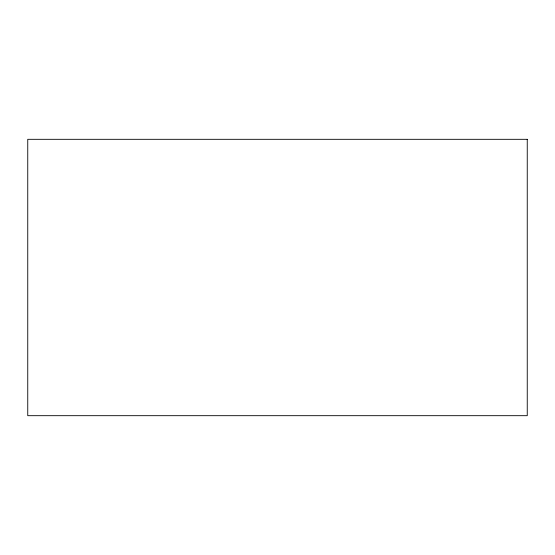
<?xml version="1.0" encoding="UTF-8"?>
<svg xmlns="http://www.w3.org/2000/svg" width="555" height="555" viewBox="0 0 555 555"><rect width="100%" height="100%" fill="white"/><g stroke="black" fill="none" stroke-linecap="round" stroke-linejoin="round"><path stroke-width="0.83" d="M527.25 139.319L27.75 139.319L27.75 415.681L527.25 415.681L527.25 139.319"/></g></svg>
